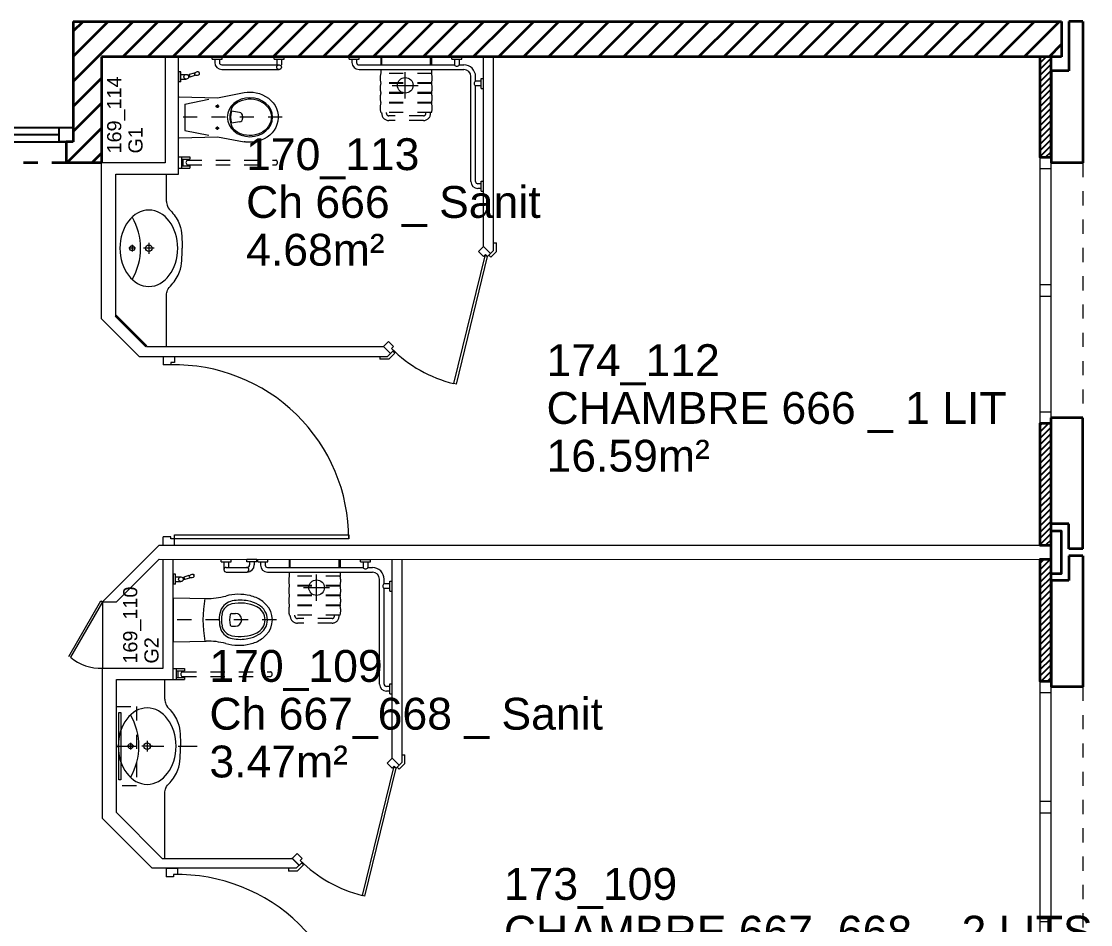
# Model space of a CAD drawing. Header units: metres. Extents: x -8 to 211, y -5 to 116.
# Drawn here: x 168.48 to 176.03, y 107.92 to 114.3 of the extents above; entities that cross this region are included whole.
import ezdxf

# ---------------------------------------------------------------- set-up
doc = ezdxf.new("R2010")
doc.units = ezdxf.units.M
doc.header["$LTSCALE"] = 0.6
doc.header["$MEASUREMENT"] = 0
for name, pattern in [('AXES2', [1.125, 0.75, -0.125, 0.125, -0.125]), ('CACHÉ', [0.25, 0.125, -0.125]), ('CONTINU', [0]), ('HIDDEN2', [0.1875, 0.125, -0.0625])]:
    doc.linetypes.add(name, pattern=pattern)
doc.layers.get('0').update_dxf_attribs({"linetype": 'CONTINUOUS'})
for name, color, linetype in [('004 cloisons', 7, 'CONTINUOUS'), ('004 isolation', 7, 'CONTINUOUS'), ('007 Fenêtre', 7, 'CONTINUOUS'), ('A_Etiqu_Gaine', 8, 'CONTINUOUS'), ('A_Etiqu_Gaine_ancien', 8, 'CONTINUOUS'), ('A_Etiqu_Gaine_code', 8, 'CONTINUOUS'), ('A_Etiqu_Local', 8, 'CONTINUOUS')]:
    doc.layers.add(name, color=color, linetype=linetype)
for name, color, linetype, lineweight in [('A_CHASS', 4, 'CONTINU', 20), ('A_MURS_CLOI', 7, 'CONTINU', 20), ('A_MURS_STRU', 7, 'CONTINU', 35), ('A_PORT', 8, 'CONTINUOUS', 0), ('A_SANI', 5, 'CONTINU', 0)]:
    doc.layers.add(name, color=color, linetype=linetype, lineweight=lineweight)
doc.styles.add('Attribut', font='arial.ttf')

# ---------------------------------------------------------------- blocks, each defined once
blk = doc.blocks.new('BROCA4-G937')
at = {"layer": '004 cloisons', "color": 1, "linetype": 'Continuous'}
for p, q in [((22.250032, 68.100021), (23.800028, 68.100021)), ((22.250032, 68.050011), (23.800028, 68.050011)), ((22.250032, 68.000023), (23.900026, 68.000015))]:
    blk.add_line(p, q, dxfattribs=at)
at = {"layer": '004 cloisons', "color": 7, "linetype": 'Continuous'}
for points in [[(22.250032, 68.000023), (22.150034, 68.000023), (22.150034, 68.100021), (22.250032, 68.100021)], [(23.900026, 68.000023), (23.800028, 68.000023), (23.800028, 68.100021), (23.900026, 68.100021)]]:
    blk.add_lwpolyline(points, close=True, dxfattribs=at)
blk = doc.blocks.new('A_Etiqu_Local')
at = {"style": 'Attribut', "flags": 1}
for tag, p in [('CODE_HOPITAL', (-0.4463, 1.9737)), ('CODE_SITE', (-0.4463, 1.7487)), ('CODE_BATIMENT', (-0.4463, 1.5237)), ('CODE_SECTEUR', (-0.4463, 1.2987)), ('CODE_ETAGE', (-0.4463, 1.0737)), ('NOM_NORMALISE', (-0.4463, -0.843)), ('SECTEUR_ACTIVITE', (-0.4463, -1.068)), ('SOUS_SECTEUR_ACTIVITE', (-0.4463, -1.293)), ('VOLUME', (-0.4463, -1.518)), ('SERVICE', (-0.4463, -1.743)), ('CODE_UG', (-0.4463, -1.968)), ('CODE_UA', (-0.4463, -2.193)), ('CODE_POLE', (-0.4463, -2.418)), ('OCCUPANT_EXTERNE', (-0.4463, -2.643)), ('DISPONIBILITE', (-0.4463, -2.868)), ('ACCES_HANDICAPES', (-0.4463, -3.093)), ('NATURE_SOL', (-0.4463, -3.318)), ('RISQUE_LABORATOIRE', (-0.4463, -3.543)), ('AMIANTE', (-0.4463, -3.768))]:
    blk.add_attdef(tag, p, '', height=0.15, dxfattribs=at)
at = {"layer": 'A_Etiqu_Local', "style": 'Attribut'}
for tag, p in [('CODE_PIECE', (-0.4483, 0.5327)), ('NOM_USAGE', (-0.4483, 0.1952)), ('SURFACE', (-0.4483, -0.1423))]:
    blk.add_attdef(tag, p, '', height=0.225, dxfattribs=at)
blk = doc.blocks.new('A_Etiqu_Gaine')
at = {"style": 'Attribut', "flags": 1}
for tag, p in [('CODE_HOPITAL', (-0.4323, 0.8651)), ('CODE_SITE', (-0.4323, 0.7151)), ('CODE_BATIMENT', (-0.4323, 0.5651)), ('CODE_SECTEUR', (-0.4323, 0.4151)), ('CODE_ETAGE', (-0.4323, 0.2651)), ('NOM_NORMALISE', (-0.4323, -0.3349)), ('SECTEUR_ACTIVITE', (-0.4323, -0.4849)), ('SOUS_SECTEUR_ACTIVITE', (-0.4323, -0.6349)), ('SURFACE', (-0.4323, -0.7849)), ('CODE_UG', (-0.4323, -0.9349)), ('CODE_POLE', (-0.4323, -1.0849)), ('AMIANTE', (-0.4323, -1.2349))]:
    blk.add_attdef(tag, p, '', height=0.1, dxfattribs=at)
at = {"layer": 'A_Etiqu_Gaine', "style": 'Attribut'}
blk.add_attdef('NOM_USAGE', (-0.4323, -0.1849), '', height=0.1, dxfattribs=at)
at = {"layer": 'A_Etiqu_Gaine_ancien', "style": 'Attribut'}
blk.add_attdef('CODE_PIECE_ANCIEN', (-0.4323, 0.1151), '', height=0.1, dxfattribs=at)
at = {"layer": 'A_Etiqu_Gaine_code', "style": 'Attribut'}
blk.add_attdef('CODE_PIECE', (-0.4323, -0.0349), '', height=0.1, dxfattribs=at)

msp = doc.modelspace()

# ---------------------------------------------------------------- hatches: boundary and pattern name
at = {"layer": 'A_MURS_STRU'}
h = msp.add_hatch(dxfattribs=at)
h.set_pattern_fill('ANSI31', color=8, style=0)
h.paths.add_polyline_path([(168.8499, 114.2961), (168.8499, 113.4461), (168.7999, 113.4461), (168.7999, 113.2961), (169.0499, 113.2961), (169.0499, 114.0461), (172.4722, 114.0461), (172.4722, 114.0463), (174.7978, 114.0463), (175.8299, 114.0461), (175.8299, 114.2961)])

# ---------------------------------------------------------------- linework, layer by layer
at = {"layer": '004 isolation', "color": 8, "linetype": 'Continuous'}
for p, q in [((175.6755, 114.0461), (175.6749, 114.0456)), ((175.6749, 114.0014), (175.7196, 114.0461)), ((175.6749, 113.3362), (175.6749, 114.0461)), ((175.6749, 114.0461), (175.7549, 114.0461)), ((175.7549, 114.0372), (175.6749, 113.9572)), ((175.7549, 114.0461), (175.7549, 113.3362)), ((175.6749, 113.913), (175.7549, 113.993)), ((175.7549, 113.9488), (175.6749, 113.8688)), ((175.6749, 113.8246), (175.7549, 113.9046)), ((175.7549, 113.8605), (175.6749, 113.7804)), ((175.6749, 113.7362), (175.7549, 113.8163)), ((175.7549, 113.7721), (175.6749, 113.6921)), ((175.6749, 113.6479), (175.7549, 113.7279)), ((175.7549, 113.6837), (175.6749, 113.6037)), ((175.6749, 113.5595), (175.7549, 113.6395)), ((175.7549, 113.5953), (175.6749, 113.5153)), ((175.6749, 113.4711), (175.7549, 113.5511)), ((175.7549, 113.5069), (175.6749, 113.4269)), ((175.6749, 113.3827), (175.7549, 113.4627)), ((175.7549, 113.4185), (175.6749, 113.3385)), ((175.7549, 113.3362), (175.6749, 113.3362)), ((175.7168, 113.3362), (175.7549, 113.3743)), ((175.6928, 111.456), (175.6749, 111.4381)), ((175.6749, 111.3939), (175.737, 111.456)), ((175.6749, 110.5961), (175.6749, 111.456)), ((175.6749, 111.456), (175.7549, 111.456)), ((175.7549, 111.456), (175.7549, 110.5961)), ((175.7549, 111.4297), (175.6749, 111.3497)), ((175.6749, 111.3055), (175.7549, 111.3855)), ((175.7549, 111.3414), (175.6749, 111.2614)), ((175.6749, 111.2172), (175.7549, 111.2972)), ((175.7549, 111.253), (175.6749, 111.173)), ((175.6749, 111.1288), (175.7549, 111.2088)), ((175.7549, 111.1646), (175.6749, 111.0846)), ((175.6749, 111.0404), (175.7549, 111.1204)), ((175.7549, 111.0762), (175.6749, 110.9962)), ((175.6749, 110.952), (175.7549, 111.032)), ((175.7549, 110.9878), (175.6749, 110.9078)), ((175.6749, 110.8636), (175.7549, 110.9436)), ((175.7549, 110.8994), (175.6749, 110.8194)), ((175.6749, 110.7752), (175.7549, 110.8552)), ((175.7549, 110.811), (175.6749, 110.731)), ((175.6749, 110.6868), (175.7549, 110.7668)), ((175.7549, 110.7227), (175.6749, 110.6427)), ((175.6749, 110.5984), (175.7549, 110.6784)), ((175.7549, 110.6343), (175.7168, 110.5961)), ((175.7549, 110.5961), (175.6749, 110.5961)), ((175.7052, 110.4961), (175.6749, 110.4659)), ((175.6749, 110.4217), (175.7494, 110.4961)), ((175.6749, 109.6363), (175.6749, 110.4961)), ((175.6749, 110.4961), (175.7549, 110.4961)), ((175.7549, 110.4961), (175.7549, 109.6363)), ((175.7549, 110.4575), (175.6749, 110.3775)), ((175.6749, 110.3333), (175.7549, 110.4133)), ((175.7549, 110.3691), (175.6749, 110.2891)), ((175.6749, 110.2449), (175.7549, 110.3249)), ((175.7549, 110.2807), (175.6749, 110.2007)), ((175.6749, 110.1565), (175.7549, 110.2365)), ((175.7549, 110.1923), (175.6749, 110.1123)), ((175.6749, 110.0681), (175.7549, 110.1481)), ((175.7549, 110.1039), (175.6749, 110.0239)), ((175.6749, 109.9797), (175.7549, 110.0597)), ((175.7549, 110.0155), (175.6749, 109.9355)), ((175.6749, 109.8913), (175.7549, 109.9713)), ((175.7549, 109.9271), (175.6749, 109.8471)), ((175.6749, 109.803), (175.7549, 109.883)), ((175.7549, 109.8388), (175.6749, 109.7588)), ((175.6749, 109.7146), (175.7549, 109.7946)), ((175.7549, 109.7504), (175.6749, 109.6704)), ((175.7549, 109.6363), (175.6749, 109.6363)), ((175.685, 109.6363), (175.7549, 109.7062)), ((175.7549, 109.662), (175.7292, 109.6363))]:
    msp.add_line(p, q, dxfattribs=at)
at = {"layer": 'A_CHASS', "color": 8, "linetype": 'CACHÉ'}
for p, q in [((175.9799, 113.2963), (175.9799, 111.496)), ((175.9799, 109.5963), (175.9799, 107.896))]:
    msp.add_line(p, q, dxfattribs=at)
at = {"layer": 'A_CHASS', "color": 8, "linetype": 'Continuous'}
for p, q in [((175.6749, 113.2562), (175.6749, 111.536)), ((175.7549, 111.536), (175.7549, 113.2562)), ((175.6749, 109.5563), (175.6749, 107.936)), ((175.7549, 107.936), (175.7549, 109.5563))]:
    msp.add_line(p, q, dxfattribs=at)
for points in [[(175.7549, 113.3362), (175.6749, 113.3362), (175.6749, 113.2562), (175.7549, 113.2562)], [(175.7549, 112.4361), (175.6749, 112.4361), (175.6749, 112.3561), (175.7549, 112.3561)], [(175.7549, 111.536), (175.6749, 111.536), (175.6749, 111.456), (175.7549, 111.456)], [(175.7549, 109.6363), (175.6749, 109.6363), (175.6749, 109.5563), (175.7549, 109.5563)], [(175.7549, 108.7861), (175.6749, 108.7861), (175.6749, 108.7061), (175.7549, 108.7061)], [(175.7549, 107.936), (175.6749, 107.936), (175.6749, 107.856), (175.7549, 107.856)]]:
    msp.add_lwpolyline(points, close=True, dxfattribs=at)
at = {"layer": 'A_MURS_CLOI', "color": 8, "linetype": 'Continuous'}
for p, q in [((169.4999, 114.0461), (169.4999, 113.2961)), ((169.593, 113.2161), (169.593, 114.0461)), ((171.7483, 112.7073), (171.7483, 114.046)), ((171.8183, 112.6783), (171.8183, 114.046)), ((169.4999, 113.2961), (169.0499, 113.2961)), ((169.0499, 112.195), (169.0499, 113.2961)), ((169.1499, 113.2161), (169.593, 113.2161)), ((169.1499, 112.2164), (169.1499, 113.2161)), ((171.8183, 112.7319), (171.8383, 112.7319)), ((171.8383, 112.67), (171.8383, 112.7319)), ((171.8183, 112.6783), (171.7975, 112.6575)), ((171.8383, 112.67), (171.7985, 112.6303)), ((171.7844, 112.6444), (171.7985, 112.6303)), ((169.3153, 111.9296), (169.0499, 112.195)), ((169.3667, 111.9996), (171.0405, 111.9996)), ((169.3153, 111.9296), (171.0695, 111.9296)), ((171.016, 111.9296), (171.016, 111.9096)), ((171.0778, 111.9096), (171.016, 111.9096)), ((171.0904, 111.9504), (171.0695, 111.9296)), ((171.1215, 111.9533), (171.0778, 111.9096)), ((171.1215, 111.9533), (171.1074, 111.9674)), ((169.456, 110.5961), (169.056, 110.1961)), ((169.456, 110.5961), (175.7549, 110.5962)), ((169.4566, 110.4964), (169.1563, 110.1961)), ((169.4566, 110.4964), (175.7549, 110.4961)), ((169.486, 109.7264), (169.486, 110.4964)), ((169.556, 109.6464), (169.556, 110.4964)), ((171.1026, 109.0918), (171.1026, 110.4958)), ((171.1726, 109.0628), (171.1726, 110.4958)), ((169.056, 110.1961), (169.1563, 110.1961)), ((169.056, 109.7264), (169.486, 109.7264)), ((169.056, 108.6657), (169.056, 109.7264)), ((169.156, 109.6464), (169.556, 109.6464)), ((169.156, 108.7071), (169.156, 109.6464)), ((171.1726, 109.1163), (171.1926, 109.1163)), ((171.1926, 109.0545), (171.1926, 109.1163)), ((171.1026, 109.0918), (171.1023, 109.0914)), ((171.1023, 109.0914), (171.1518, 109.0419)), ((171.1726, 109.0628), (171.1518, 109.0419)), ((171.1926, 109.0545), (171.1528, 109.0147)), ((171.1387, 109.0289), (171.1528, 109.0147)), ((169.4077, 108.314), (169.056, 108.6657)), ((169.4791, 108.384), (169.156, 108.7071)), ((169.4791, 108.384), (170.3955, 108.384)), ((170.3952, 108.3843), (170.3948, 108.384)), ((170.3952, 108.3843), (170.4447, 108.3348)), ((170.4758, 108.3377), (170.4617, 108.3519)), ((170.4238, 108.314), (169.4077, 108.314)), ((170.3703, 108.314), (170.3703, 108.294)), ((170.4321, 108.294), (170.3703, 108.294)), ((170.4447, 108.3348), (170.4238, 108.314)), ((170.4758, 108.3377), (170.4321, 108.294))]:
    msp.add_line(p, q, dxfattribs=at)
at = {"layer": 'A_MURS_STRU', "color": 8, "linetype": 'Continuous'}
for p, q in [((168.8499, 114.2961), (175.8299, 114.2961)), ((168.8499, 114.2961), (168.8499, 113.4461)), ((175.8299, 114.2961), (175.8299, 114.0461)), ((175.8299, 114.0461), (169.0499, 114.0461)), ((169.0499, 114.0461), (169.0499, 113.2961)), ((168.8499, 113.4461), (168.7999, 113.4461)), ((168.7999, 113.4461), (168.7999, 113.2961)), ((169.0499, 113.2961), (168.7999, 113.2961)), ((169.3667, 111.9996), (169.1499, 112.2164))]:
    msp.add_line(p, q, dxfattribs=at)
at = {"layer": 'A_MURS_STRU', "color": 8}
for p, q in [((175.8799, 114.2962), (175.8799, 113.9462)), ((175.9799, 114.2962), (175.8799, 114.2962)), ((175.9799, 114.2962), (175.9799, 113.2963)), ((175.8799, 113.9462), (175.7549, 113.9462)), ((175.7549, 113.9462), (175.7549, 113.2963)), ((175.9799, 113.2963), (175.7549, 113.2963)), ((175.7549, 110.7461), (175.7549, 111.496)), ((175.9799, 111.496), (175.7549, 111.496)), ((175.9799, 110.5711), (175.9799, 111.496)), ((175.8799, 110.7461), (175.7549, 110.7461)), ((175.8799, 110.5711), (175.8799, 110.7461)), ((175.9799, 110.5711), (175.8799, 110.5711)), ((175.8799, 110.5211), (175.8799, 110.3461)), ((175.9799, 110.5211), (175.8799, 110.5211)), ((175.9799, 110.5211), (175.9799, 109.5963)), ((175.8799, 110.3461), (175.7549, 110.3461)), ((175.7549, 110.3461), (175.7549, 109.5963)), ((175.9799, 109.5963), (175.7549, 109.5963))]:
    msp.add_line(p, q, dxfattribs=at)
at = {"layer": 'A_MURS_STRU', "color": 8, "linetype": 'CACHÉ'}
msp.add_line((168.7999, 113.2961), (167.1499, 113.2961), dxfattribs=at)
at = {"layer": 'A_MURS_STRU', "color": 8, "linetype": 'Continuous'}
for points in [[(175.6749, 114.0461), (175.6749, 113.3362), (175.7549, 113.3362), (175.7549, 114.0461)], [(175.7549, 110.4961), (175.6749, 110.4961), (175.6749, 109.6363), (175.7549, 109.6363), (175.7549, 111.456)], [(175.7549, 111.456), (175.6749, 111.456), (175.6749, 110.5961), (175.7549, 110.5961)], [(175.7549, 110.3961), (175.8299, 110.3961), (175.8299, 110.6961), (175.7549, 110.6961)]]:
    msp.add_lwpolyline(points, dxfattribs=at)
at = {"layer": 'A_PORT', "color": 8, "linetype": 'Continuous'}
for p, q in [((171.7571, 112.6407), (171.5362, 111.7378)), ((171.5557, 111.7331), (171.7766, 112.636)), ((171.7766, 112.636), (171.7571, 112.6407)), ((169.486, 111.9296), (169.486, 111.8697)), ((169.4863, 111.9296), (169.566, 111.9296)), ((169.566, 111.9296), (169.566, 111.8857)), ((169.5382, 111.8697), (169.486, 111.8697)), ((169.5382, 111.8857), (169.5382, 111.8697)), ((169.566, 111.8857), (169.5382, 111.8857)), ((171.5557, 111.7331), (171.5363, 111.7379)), ((169.5382, 110.656), (169.486, 110.656)), ((169.486, 110.5961), (169.486, 110.656)), ((169.5382, 110.64), (169.5382, 110.656)), ((170.796, 110.64), (169.5382, 110.64)), ((169.566, 110.5961), (169.566, 110.67)), ((169.566, 110.67), (170.796, 110.67)), ((170.796, 110.67), (170.796, 110.64)), ((168.8188, 109.8105), (169.0451, 110.2025)), ((169.056, 110.1961), (168.8297, 109.8042)), ((169.0451, 110.2025), (169.056, 110.1961)), ((169.056, 110.1961), (169.056, 109.7264)), ((171.1114, 109.0252), (170.8905, 108.1222)), ((170.91, 108.1176), (171.1309, 109.0204)), ((171.1309, 109.0204), (171.1114, 109.0252)), ((169.506, 108.3137), (169.506, 108.2538)), ((169.506, 108.3137), (169.586, 108.3137)), ((169.586, 108.3137), (169.586, 108.2698)), ((169.5582, 108.2538), (169.506, 108.2538)), ((169.5582, 108.2698), (169.5582, 108.2538)), ((169.586, 108.2698), (169.5582, 108.2698)), ((170.91, 108.1176), (170.8906, 108.1223))]:
    msp.add_line(p, q, dxfattribs=at)
for points in [[(171.7978, 112.6572), (171.7766, 112.636), (171.7624, 112.6501), (171.7483, 112.636), (171.7129, 112.6713), (171.7483, 112.7067), (171.7978, 112.6572)], [(171.1119, 111.9996), (171.0977, 111.9855), (171.1119, 111.9713), (171.0907, 111.9501), (171.0412, 111.9996), (171.0765, 112.0349), (171.1119, 111.9996)], [(171.1521, 109.0416), (171.1309, 109.0204), (171.1167, 109.0346), (171.1026, 109.0204), (171.0672, 109.0558), (171.1026, 109.0911), (171.1521, 109.0416)], [(170.4662, 108.384), (170.452, 108.3699), (170.4662, 108.3557), (170.445, 108.3345), (170.3955, 108.384), (170.4308, 108.4194), (170.4662, 108.384)]]:
    msp.add_lwpolyline(points, dxfattribs=at)
at = {"layer": 'A_PORT', "color": 8}
for centre in [(171.7624, 112.6501), (171.1167, 109.0346)]:
    msp.add_arc(centre, 0.94, 225, 256.07535, dxfattribs=at)
at = {"layer": 'A_PORT', "color": 8, "linetype": 'Continuous'}
for centre, radius, start, end in [((169.566, 110.64), 1.23, 360, 91.29426), ((169.0451, 110.0628), 0.3366, 230.21709, 271.85964), ((169.586, 107.0398), 1.23, 360, 91.29426)]:
    msp.add_arc(centre, radius, start, end, dxfattribs=at)
at = {"layer": 'A_SANI', "color": 8, "linetype": 'Continuous'}
for p, q in [((169.8302, 114.0294), (169.8302, 114.0461)), ((169.8302, 114.0294), (169.9009, 114.0294)), ((169.849, 114.0294), (169.849, 114.0061)), ((169.882, 114.0294), (169.882, 114.0061)), ((169.9009, 114.0294), (169.9009, 114.0461)), ((170.2683, 114.0461), (170.339, 114.0461)), ((170.2683, 114.0294), (170.2683, 114.0461)), ((170.2683, 114.0294), (170.339, 114.0294)), ((170.2871, 114.0294), (170.2871, 113.9891)), ((170.3201, 114.0294), (170.3201, 113.9891)), ((170.339, 114.0294), (170.339, 114.0461)), ((170.7992, 114.0293), (170.7992, 114.046)), ((170.7992, 114.0293), (170.8699, 114.0293)), ((170.8181, 114.0293), (170.8181, 114.006)), ((170.8511, 114.0293), (170.8511, 114.006)), ((170.8699, 114.0293), (170.8699, 114.046)), ((171.5239, 114.046), (171.5946, 114.046)), ((171.5239, 114.0293), (171.5239, 114.046)), ((171.5239, 114.0293), (171.5946, 114.0293)), ((171.5428, 114.0293), (171.5428, 113.989)), ((171.5758, 114.0293), (171.5758, 113.989)), ((171.5946, 114.0293), (171.5946, 114.046)), ((169.6098, 113.9403), (169.593, 113.9403)), ((169.593, 113.9403), (169.593, 113.8696)), ((169.6098, 113.8696), (169.6098, 113.9403)), ((169.899, 113.9891), (170.3036, 113.9891)), ((169.899, 113.9561), (170.3036, 113.9561)), ((170.8681, 113.989), (171.5428, 113.989)), ((170.8681, 113.956), (171.6083, 113.956)), ((171.5758, 113.989), (171.6083, 113.989)), ((169.6098, 113.8696), (169.593, 113.8696)), ((169.6098, 113.9215), (169.65, 113.9215)), ((169.6098, 113.8885), (169.6479, 113.8885)), ((169.6694, 113.9188), (169.6603, 113.9159)), ((169.6741, 113.9039), (169.6638, 113.9006)), ((169.703, 113.9309), (169.669, 113.92)), ((169.669, 113.92), (169.6745, 113.9028)), ((169.7085, 113.9137), (169.6745, 113.9028)), ((169.703, 113.9309), (169.7085, 113.9137)), ((169.7112, 113.9322), (169.7034, 113.9297)), ((169.716, 113.9173), (169.7082, 113.9148)), ((171.1945, 113.7521), (171.1945, 113.9367)), ((171.6583, 113.1658), (171.6583, 113.906)), ((171.6913, 113.8735), (171.6913, 113.906)), ((171.7315, 113.8735), (171.6913, 113.8735)), ((171.7315, 113.8217), (171.7315, 113.8924)), ((171.7315, 113.8924), (171.7483, 113.8924)), ((171.7483, 113.8217), (171.7483, 113.8924)), ((169.8677, 113.7568), (170.0582, 113.7932)), ((171.1022, 113.8444), (171.2867, 113.8444)), ((171.7315, 113.8405), (171.6913, 113.8405)), ((171.6913, 113.1658), (171.6913, 113.8405)), ((171.7315, 113.8217), (171.7483, 113.8217)), ((169.5977, 113.7643), (169.8677, 113.7568)), ((169.6384, 113.7124), (169.8083, 113.7466)), ((169.6384, 113.7124), (169.6384, 113.5261)), ((169.8557, 113.6968), (169.8797, 113.6968)), ((169.8677, 113.7088), (169.8677, 113.6848)), ((170.0251, 113.6524), (169.9668, 113.6621)), ((170.0251, 113.5861), (169.967, 113.5764)), ((170.046, 113.6277), (170.046, 113.6108)), ((169.6384, 113.5261), (169.8083, 113.4919)), ((169.8557, 113.5418), (169.8797, 113.5418)), ((169.8677, 113.5298), (169.8677, 113.5538)), ((169.5977, 113.4743), (169.8677, 113.4818)), ((169.8677, 113.4818), (170.0582, 113.4453)), ((169.593, 113.3384), (169.6725, 113.3384)), ((169.6141, 113.3384), (169.6141, 113.2604)), ((169.6725, 113.3384), (169.6725, 113.3225)), ((169.593, 113.2604), (169.6725, 113.2604)), ((169.6141, 113.3225), (169.6725, 113.3225)), ((169.6141, 113.2762), (169.6725, 113.2762)), ((169.6251, 113.3225), (169.6251, 113.2762)), ((169.665, 113.3225), (169.665, 113.3159)), ((169.665, 113.2829), (169.665, 113.2762)), ((169.6725, 113.2762), (169.6725, 113.2604)), ((169.5083, 113.0246), (169.5083, 113.2161)), ((171.7315, 113.1488), (171.7083, 113.1488)), ((171.7315, 113.1158), (171.7083, 113.1158)), ((171.7315, 113.1677), (171.7483, 113.1677)), ((171.7315, 113.097), (171.7315, 113.1677)), ((171.7315, 113.097), (171.7483, 113.097)), ((169.3843, 112.7317), (169.3843, 112.6552)), ((169.29, 112.6935), (169.2422, 112.6935)), ((169.2661, 112.7174), (169.2661, 112.6696)), ((169.4226, 112.6935), (169.3461, 112.6935)), ((169.5083, 112.0011), (169.5083, 112.3624)), ((169.8957, 110.4797), (169.8957, 110.4964)), ((169.8957, 110.4797), (169.9664, 110.4797)), ((169.9145, 110.4797), (169.9145, 110.4229)), ((169.9475, 110.4797), (169.9475, 110.4394)), ((169.9664, 110.4797), (169.9664, 110.4964)), ((170.0765, 110.4964), (170.1472, 110.4964)), ((170.0765, 110.4797), (170.0765, 110.4964)), ((170.1472, 110.4797), (170.0765, 110.4797)), ((170.0954, 110.4797), (170.0954, 110.4564)), ((170.1284, 110.4797), (170.1284, 110.4564)), ((170.1472, 110.4797), (170.1472, 110.4964)), ((170.1535, 110.4789), (170.1535, 110.4956)), ((170.1535, 110.4789), (170.2242, 110.4789)), ((170.1724, 110.4789), (170.1724, 110.4556)), ((170.2054, 110.4789), (170.2054, 110.4556)), ((170.2242, 110.4789), (170.2242, 110.4956)), ((170.8782, 110.4956), (170.9489, 110.4956)), ((170.8782, 110.4789), (170.8782, 110.4956)), ((170.8782, 110.4789), (170.9489, 110.4789)), ((170.8971, 110.4789), (170.8971, 110.4386)), ((170.9301, 110.4789), (170.9301, 110.4386)), ((170.9489, 110.4789), (170.9489, 110.4956)), ((169.556, 110.3906), (169.556, 110.3199)), ((169.5728, 110.3906), (169.556, 110.3906)), ((169.5728, 110.3199), (169.5728, 110.3906)), ((169.931, 110.4394), (170.0784, 110.4394)), ((169.931, 110.4064), (170.0784, 110.4064)), ((170.2224, 110.4386), (170.8971, 110.4386)), ((170.2224, 110.4056), (170.9626, 110.4056)), ((170.5685, 110.2041), (170.5685, 110.3887)), ((170.9301, 110.4386), (170.9626, 110.4386)), ((169.5728, 110.3199), (169.556, 110.3199)), ((169.5728, 110.3718), (169.613, 110.3718)), ((169.5728, 110.3388), (169.6109, 110.3388)), ((169.6323, 110.3691), (169.6233, 110.3662)), ((169.6371, 110.3542), (169.6268, 110.3509)), ((169.666, 110.3811), (169.632, 110.3702)), ((169.632, 110.3702), (169.6375, 110.353)), ((169.6715, 110.3639), (169.6375, 110.353)), ((169.666, 110.3811), (169.6715, 110.3639)), ((169.6742, 110.3825), (169.6664, 110.38)), ((169.679, 110.3676), (169.6711, 110.3651)), ((171.0126, 109.6154), (171.0126, 110.3556)), ((171.0456, 110.3231), (171.0456, 110.3556)), ((171.0858, 110.3231), (171.0456, 110.3231)), ((171.0858, 110.2713), (171.0858, 110.342)), ((171.0858, 110.342), (171.1026, 110.342)), ((171.1026, 110.2713), (171.1026, 110.342)), ((170.4762, 110.2964), (170.6607, 110.2964)), ((171.0858, 110.2901), (171.0456, 110.2901)), ((171.0456, 109.6154), (171.0456, 110.2901)), ((171.0858, 110.2713), (171.1026, 110.2713)), ((169.556, 109.7244), (169.6355, 109.7244)), ((169.5771, 109.7244), (169.5771, 109.6464)), ((169.6355, 109.7244), (169.6355, 109.7086)), ((169.4965, 109.5079), (169.4965, 109.6464)), ((169.556, 109.6464), (169.6355, 109.6464)), ((169.5771, 109.7086), (169.6355, 109.7086)), ((169.5771, 109.6622), (169.6355, 109.6622)), ((169.5881, 109.7086), (169.5881, 109.6622)), ((169.628, 109.7086), (169.628, 109.7019)), ((169.628, 109.6689), (169.628, 109.6622)), ((169.6355, 109.6622), (169.6355, 109.6464)), ((171.0858, 109.5984), (171.0626, 109.5984)), ((171.0858, 109.5654), (171.0626, 109.5654)), ((171.0858, 109.6173), (171.1026, 109.6173)), ((171.0858, 109.5466), (171.0858, 109.6173)), ((171.0858, 109.5466), (171.1026, 109.5466)), ((169.1719, 109.4141), (169.1864, 109.4141)), ((169.1719, 108.9378), (169.1719, 109.4141)), ((169.1864, 109.4141), (169.1864, 108.9378)), ((169.2542, 109.2007), (169.2542, 109.1528)), ((169.3725, 109.215), (169.3725, 109.1385)), ((169.2781, 109.1767), (169.2303, 109.1767)), ((169.4107, 109.1767), (169.3342, 109.1767)), ((169.1864, 108.9378), (169.1719, 108.9378)), ((169.4965, 108.384), (169.4965, 108.8456))]:
    msp.add_line(p, q, dxfattribs=at)
at = {"layer": 'A_SANI', "color": 8, "linetype": 'HIDDEN2', "ltscale": 0.5}
for p, q in [((171.0216, 114.046), (171.0216, 113.989)), ((171.0284, 113.989), (171.0284, 114.046)), ((171.3734, 113.989), (171.3734, 114.046)), ((171.3802, 114.046), (171.3802, 113.989)), ((171.0216, 113.956), (171.0216, 113.9277)), ((171.3802, 113.956), (171.3802, 113.9277)), ((171.3802, 113.9277), (171.0216, 113.9277)), ((171.3802, 113.8627), (171.0216, 113.8627)), ((171.0216, 113.8627), (171.0216, 113.8577)), ((171.3802, 113.8627), (171.3802, 113.8577)), ((171.3802, 113.8577), (171.0216, 113.8577)), ((171.3802, 113.7927), (171.0216, 113.7927)), ((171.0216, 113.7927), (171.0216, 113.7877)), ((171.3802, 113.7877), (171.0216, 113.7877)), ((171.3802, 113.7927), (171.3802, 113.7877)), ((171.3802, 113.7227), (171.0216, 113.7227)), ((171.0216, 113.7227), (171.0216, 113.7177)), ((171.3802, 113.7177), (171.0216, 113.7177)), ((171.3802, 113.7227), (171.3802, 113.7177)), ((171.3802, 113.6527), (171.0216, 113.6527)), ((171.0284, 113.646), (171.0284, 113.6527)), ((171.0614, 113.646), (171.0614, 113.6527)), ((171.3404, 113.646), (171.3404, 113.6527)), ((171.3734, 113.646), (171.3734, 113.6527)), ((171.3234, 113.629), (171.0784, 113.629)), ((171.3234, 113.596), (171.0784, 113.596)), ((169.6574, 113.3159), (170.281, 113.3159)), ((169.6574, 113.2829), (170.281, 113.2829)), ((170.3759, 110.4956), (170.3759, 110.4386)), ((170.3827, 110.4386), (170.3827, 110.4956)), ((170.7277, 110.4386), (170.7277, 110.4956)), ((170.7345, 110.4956), (170.7345, 110.4386)), ((170.3759, 110.4056), (170.3759, 110.3774)), ((170.7345, 110.4056), (170.7345, 110.3774)), ((170.7345, 110.3774), (170.3759, 110.3774)), ((170.7345, 110.3124), (170.3759, 110.3124)), ((170.3759, 110.3124), (170.3759, 110.3074)), ((170.7345, 110.3074), (170.3759, 110.3074)), ((170.7345, 110.2424), (170.3759, 110.2424)), ((170.3759, 110.2424), (170.3759, 110.2374)), ((170.7345, 110.2374), (170.3759, 110.2374)), ((170.7345, 110.3124), (170.7345, 110.3074)), ((170.7345, 110.2424), (170.7345, 110.2374)), ((170.7345, 110.1724), (170.3759, 110.1724)), ((170.3759, 110.1724), (170.3759, 110.1674)), ((170.7345, 110.1674), (170.3759, 110.1674)), ((170.7345, 110.1724), (170.7345, 110.1674)), ((170.7345, 110.1024), (170.3759, 110.1024)), ((170.3827, 110.0956), (170.3827, 110.1024)), ((170.4157, 110.0956), (170.4157, 110.1024)), ((170.6947, 110.0956), (170.6947, 110.1024)), ((170.7277, 110.0956), (170.7277, 110.1024)), ((170.6777, 110.0786), (170.4327, 110.0786)), ((170.6777, 110.0456), (170.4327, 110.0456)), ((169.6204, 109.7019), (170.244, 109.7019)), ((169.6204, 109.6689), (170.244, 109.6689)), ((169.156, 109.4567), (169.296, 109.4567)), ((169.156, 108.8967), (169.156, 109.4567)), ((169.296, 109.4567), (169.296, 108.8967)), ((169.296, 108.8967), (169.156, 108.8967))]:
    msp.add_line(p, q, dxfattribs=at)
at = {"layer": 'A_SANI', "color": 8, "linetype": 'HIDDEN2'}
for p, q in [((170.3255, 113.6193), (169.5733, 113.6193)), ((170.2843, 110.0691), (169.5321, 110.0691))]:
    msp.add_line(p, q, dxfattribs=at)
at = {"layer": 'A_SANI', "color": 8}
for p, q in [((169.556, 110.2211), (169.556, 109.9172)), ((169.5591, 110.2241), (169.7882, 110.2198)), ((169.9682, 110.1141), (169.9949, 110.1141)), ((169.9682, 110.0241), (169.9949, 110.0241)), ((169.5591, 109.9142), (169.7882, 109.9184))]:
    msp.add_line(p, q, dxfattribs=at)
at = {"layer": 'A_SANI', "color": 8, "linetype": 'AXES2', "ltscale": 0.3}
msp.add_line((169.156, 109.1767), (169.7327, 109.1767), dxfattribs=at)
at = {"layer": 'A_SANI', "color": 8, "linetype": 'Continuous'}
for centre, radius in [((170.3036, 113.9726), 0.0165), ((169.6479, 113.905), 0.0165), ((171.1945, 113.8444), 0.055), ((169.8677, 113.6968), 0.008), ((169.8677, 113.5418), 0.008), ((169.2661, 112.6935), 0.0175), ((169.3843, 112.6935), 0.023), ((169.6109, 110.3553), 0.0165), ((170.5685, 110.2964), 0.055), ((169.2542, 109.1767), 0.0175), ((169.3725, 109.1767), 0.023)]:
    msp.add_circle(centre, radius, dxfattribs=at)
for centre, radius, start, end in [((169.899, 114.0061), 0.05, 180, 270), ((169.899, 114.0061), 0.017, 180, 270), ((170.3036, 113.9983), 0.0189, 309.88813, 330.86494), ((170.8681, 114.006), 0.05, 180, 270), ((170.8681, 114.006), 0.017, 180, 270), ((171.5593, 113.9982), 0.0189, 209.13506, 330.86494), ((171.6083, 113.906), 0.083, 360, 90), ((171.6083, 113.906), 0.05, 360, 90), ((171.7005, 113.857), 0.0189, 119.13506, 240.86494), ((170.1159, 113.6196), 0.1602, 154.7386, 205.27673), ((170.1213, 113.6196), 0.1602, 164.61449, 195.64877), ((170.0162, 113.6667), 0.05, 135.91597, 154.7386), ((170.021, 113.6277), 0.025, 0, 80.48257), ((170.021, 113.6108), 0.025, 279.51743, 0), ((170.0162, 113.5726), 0.05, 205.27673, 223.69166), ((169.664, 113.2994), 0.0178, 111.92878, 248.07122), ((171.7083, 113.1658), 0.05, 180, 270), ((171.7083, 113.1658), 0.017, 180, 270), ((168.8777, 112.6935), 0.4476, 330.42755, 29.57245), ((169.931, 110.4229), 0.0165, 90, 270), ((170.0738, 110.4229), 0.0165, 270, 90), ((170.0784, 110.4564), 0.05, 270, 0), ((170.0784, 110.4564), 0.017, 270, 0), ((170.2224, 110.4556), 0.05, 180, 270), ((170.2224, 110.4556), 0.017, 180, 270), ((170.9136, 110.4478), 0.0189, 209.13506, 330.86494), ((170.9626, 110.3556), 0.083, 360, 90), ((170.9626, 110.3556), 0.05, 360, 90), ((171.0548, 110.3066), 0.0189, 119.13506, 240.86494), ((169.627, 109.6854), 0.0178, 111.92878, 248.07122), ((171.0626, 109.6154), 0.05, 180, 270), ((171.0626, 109.6154), 0.017, 180, 270), ((168.8659, 109.1767), 0.4476, 330.42755, 29.57245)]:
    msp.add_arc(centre, radius, start, end, dxfattribs=at)
at = {"layer": 'A_SANI', "color": 8, "linetype": 'HIDDEN2', "ltscale": 0.5}
for centre, radius, start, end in [((171.134, 113.8952), 0.1169, 163.86503, 196.13497), ((171.2679, 113.8952), 0.1169, 343.86503, 16.13497), ((171.134, 113.8252), 0.1169, 163.86503, 196.13497), ((171.134, 113.7552), 0.1169, 163.86503, 196.13497), ((171.2679, 113.8252), 0.1169, 343.86503, 16.13497), ((171.2679, 113.7552), 0.1169, 343.86503, 16.13497), ((171.134, 113.6852), 0.1169, 163.86503, 196.13497), ((171.2679, 113.6852), 0.1169, 343.86503, 16.13497), ((171.0784, 113.646), 0.05, 180, 270), ((171.0784, 113.646), 0.017, 180, 270), ((171.3234, 113.646), 0.05, 270, 0), ((171.3234, 113.646), 0.017, 270, 0), ((170.2757, 113.2994), 0.0173, 287.79386, 72.20614), ((170.4883, 110.3449), 0.1169, 163.86503, 196.13497), ((170.6222, 110.3449), 0.1169, 343.86503, 16.13497), ((170.4883, 110.2749), 0.1169, 163.86503, 196.13497), ((170.4883, 110.2049), 0.1169, 163.86503, 196.13497), ((170.6222, 110.2749), 0.1169, 343.86503, 16.13497), ((170.6222, 110.2049), 0.1169, 343.86503, 16.13497), ((170.4883, 110.1349), 0.1169, 163.86503, 196.13497), ((170.6222, 110.1349), 0.1169, 343.86503, 16.13497), ((170.4327, 110.0956), 0.05, 180, 270), ((170.4327, 110.0956), 0.017, 180, 270), ((170.6777, 110.0956), 0.05, 270, 0), ((170.6777, 110.0956), 0.017, 270, 0), ((170.2387, 109.6854), 0.0173, 287.79386, 72.20614)]:
    msp.add_arc(centre, radius, start, end, dxfattribs=at)
at = {"layer": 'A_SANI', "color": 8}
for centre, radius, start, end in [((170.0191, 109.8991), 0.35, 76.88509, 105.11271), ((170.0417, 109.9965), 0.25, 56.36715, 76.88509), ((169.559, 110.2211), 0.003, 88.93602, 180), ((170.5761, 110.0694), 0.81, 169.30638, 190.737), ((169.7974, 110.7197), 0.5, 268.93602, 285.11271), ((169.9931, 110.0941), 0.11, 100.58761, 156.87566), ((169.9886, 110.0932), 0.09, 101.9539, 167.89574), ((170.028, 109.9073), 0.28, 65.18573, 101.9539), ((170.028, 109.9073), 0.3, 79.22256, 100.58761), ((170.0411, 109.9761), 0.23, 59.33273, 79.22256), ((170.1021, 110.0691), 0.119, 298.24281, 61.75423), ((170.0861, 110.0631), 0.17, 42.56831, 56.36715), ((170.1011, 110.0691), 0.155, 315.31377, 44.68009), ((170.1011, 110.0691), 0.22, 161.94075, 198.07151), ((170.1011, 110.0691), 0.205, 167.89574, 192.11275), ((170.1143, 110.0691), 0.1603, 166.52948, 193.47052), ((169.9682, 110.1041), 0.01, 90, 166.52948), ((169.9949, 110.0691), 0.045, 270, 90), ((170.1022, 110.068), 0.103, 0.61589, 65.18573), ((169.9886, 110.045), 0.09, 192.10426, 258.0461), ((169.9682, 110.0341), 0.01, 193.47052, 270), ((170.1022, 110.0702), 0.103, 294.81427, 359.38411), ((169.9931, 110.0441), 0.11, 203.12434, 259.41239), ((170.028, 110.2309), 0.28, 258.0461, 294.81427), ((170.028, 110.2309), 0.3, 259.41239, 280.77744), ((170.0411, 110.1621), 0.23, 280.77744, 300.66727), ((170.0861, 110.0751), 0.17, 303.63285, 317.43169), ((169.559, 109.9172), 0.003, 180, 271.06398), ((169.7974, 109.4185), 0.5, 74.88729, 91.06398), ((170.0191, 110.2391), 0.35, 254.88729, 283.11491), ((170.0417, 110.1417), 0.25, 283.11491, 303.63285)]:
    msp.add_arc(centre, radius, start, end, dxfattribs=at)
at = {"layer": 'A_SANI', "color": 8, "linetype": 'Continuous', "extrusion": (0, 0, -1)}
for centre, major_axis, ratio in [((170.0977, 113.6193), (-0.16, 0), 0.859387), ((169.3843, 112.6935), (0, 0.27), 0.755556), ((169.3725, 109.1767), (0, 0.27), 0.755556)]:
    msp.add_ellipse(centre, major_axis=major_axis, ratio=ratio, dxfattribs=at)
at = {"layer": 'A_SANI', "color": 8, "linetype": 'Continuous'}
for points in [[(169.7112, 113.9322), (169.7199, 113.9392), (169.735, 113.9413), (169.7393, 113.933)], [(169.716, 113.9173), (169.7272, 113.9167), (169.7406, 113.9238), (169.7392, 113.9331)], [(169.5083, 113.0246), (169.5154, 112.9904), (169.5453, 112.9504), (169.6009, 112.8606), (169.6183, 112.6935)], [(169.5083, 112.3624), (169.5154, 112.3966), (169.5453, 112.4365), (169.6009, 112.5264), (169.6183, 112.6935)], [(169.6742, 110.3825), (169.6829, 110.3895), (169.698, 110.3915), (169.7023, 110.3832)], [(169.679, 110.3676), (169.6901, 110.367), (169.7036, 110.3741), (169.7022, 110.3833)], [(169.4965, 109.5079), (169.5035, 109.4736), (169.5335, 109.4337), (169.5891, 109.3439), (169.6065, 109.1767)], [(169.4965, 108.8456), (169.5035, 108.8799), (169.5335, 108.9198), (169.5891, 109.0096), (169.6065, 109.1767)]]:
    msp.add_spline(points, degree=3, dxfattribs=at)
for points, knots in [([(170.0582, 113.7932), (170.0847, 113.7978), (170.114, 113.798), (170.2052, 113.7796), (170.2617, 113.7377), (170.3089, 113.6241), (170.296, 113.5555), (170.213, 113.4625), (170.1465, 113.4378), (170.074, 113.4428), (170.0661, 113.4439), (170.0582, 113.4453)], [1.357319, 1.357319, 1.357319, 1.357319, 1.801245, 1.801245, 2.798426, 2.798426, 3.795608, 3.795608, 4.792789, 4.792789, 4.916836, 4.916836, 4.916836, 4.916836]), ([(169.9802, 113.7015), (170.0145, 113.7368), (170.0726, 113.7551), (170.1803, 113.7377), (170.227, 113.7016), (170.259, 113.6127), (170.2443, 113.5613), (170.1667, 113.4947), (170.1052, 113.4816), (170.0238, 113.5032), (169.9987, 113.5185), (169.98, 113.538)], [0.692162, 0.692162, 0.692162, 0.692162, 1.75636, 1.75636, 2.841981, 2.841981, 3.927602, 3.927602, 5.013223, 5.013223, 5.598138, 5.598138, 5.598138, 5.598138])]:
    msp.add_open_spline(points, degree=3, knots=knots, dxfattribs=at)

# ---------------------------------------------------------------- block references
at = {"layer": '007 Fenêtre', "color": 8}
msp.add_blockref('BROCA4-G937', (144.9499, 45.4461), dxfattribs=at)
at = {"layer": 'A_Etiqu_Gaine', "color": 8, "rotation": 90}
for p, values in [((169.1547, 113.7955), {'CODE_PIECE': '169_114', 'NOM_USAGE': 'G1'}), ((169.2676, 110.1922), {'CODE_PIECE': '169_110', 'NOM_USAGE': 'G2'})]:
    msp.add_blockref('A_Etiqu_Gaine', p, dxfattribs=at).add_auto_attribs(values)
at = {"layer": 'A_Etiqu_Local', "color": 8}
ref = msp.add_blockref('A_Etiqu_Local', (170.5192, 112.7129), dxfattribs=at)
ref.add_attrib('CODE_PIECE', '170_113', (170.071, 113.2456), dxfattribs={"height": 0.225, "style": 'Attribut'})
ref.add_attrib('NOM_USAGE', 'Ch 666 _ Sanit', (170.071, 112.9081), dxfattribs={"height": 0.225, "style": 'Attribut'})
ref.add_attrib('SURFACE', '4.68m²', (170.071, 112.5706), dxfattribs={"height": 0.225, "style": 'Attribut'})
ref = msp.add_blockref('A_Etiqu_Local', (172.6405, 111.258), dxfattribs=at)
ref.add_attrib('CODE_PIECE', '174_112', (172.1923, 111.7907), dxfattribs={"height": 0.225, "style": 'Attribut'})
ref.add_attrib('NOM_USAGE', 'CHAMBRE 666 _ 1 LIT', (172.1923, 111.4532), dxfattribs={"height": 0.225, "style": 'Attribut'})
ref.add_attrib('SURFACE', '16.59m²', (172.1923, 111.1157), dxfattribs={"height": 0.225, "style": 'Attribut'})
ref = msp.add_blockref('A_Etiqu_Local', (170.2601, 109.0979), dxfattribs=at)
ref.add_attrib('CODE_PIECE', '170_109', (169.8118, 109.6306), dxfattribs={"height": 0.225, "style": 'Attribut'})
ref.add_attrib('NOM_USAGE', 'Ch 667_668 _ Sanit', (169.8118, 109.2931), dxfattribs={"height": 0.225, "style": 'Attribut'})
ref.add_attrib('SURFACE', '3.47m²', (169.8118, 108.9556), dxfattribs={"height": 0.225, "style": 'Attribut'})
ref = msp.add_blockref('A_Etiqu_Local', (172.3395, 107.5582), dxfattribs=at)
ref.add_attrib('CODE_PIECE', '173_109', (171.8912, 108.0909), dxfattribs={"height": 0.225, "style": 'Attribut'})
ref.add_attrib('NOM_USAGE', 'CHAMBRE 667_668 _ 2 LITS', (171.8912, 107.7534), dxfattribs={"height": 0.225, "style": 'Attribut'})
ref.add_attrib('SURFACE', '17.97m²', (171.8912, 107.4159), dxfattribs={"height": 0.225, "style": 'Attribut'})

doc.saveas('drawing.dxf')
